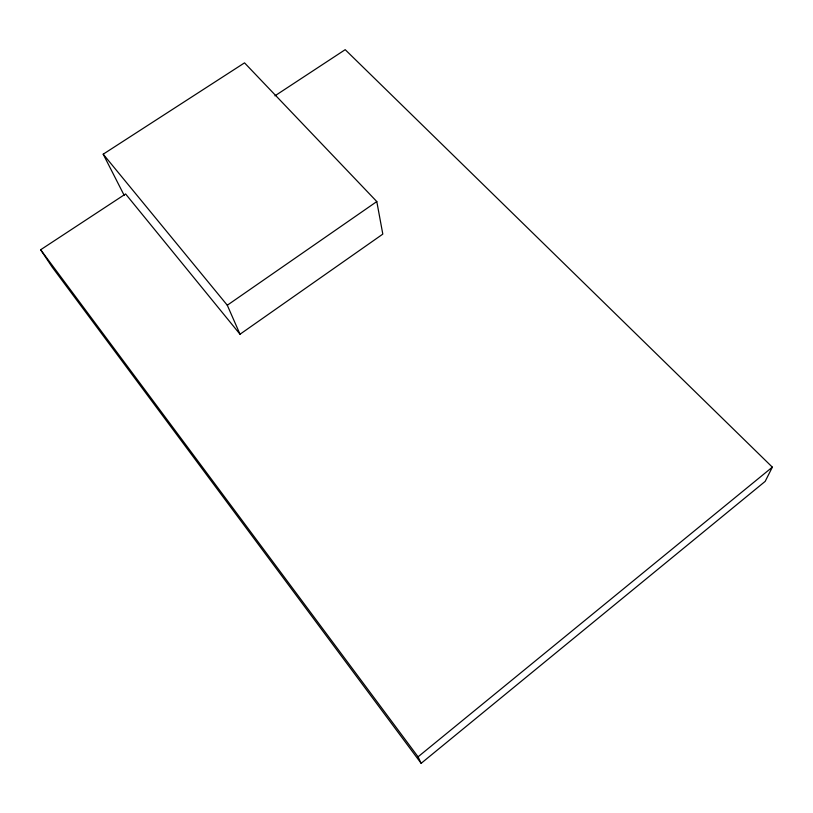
<?xml version="1.0" encoding="UTF-8"?>
<svg xmlns="http://www.w3.org/2000/svg" width="813" height="813" viewBox="0 0 813 813"><rect width="100%" height="100%" fill="white"/><g stroke="black" fill="none" stroke-linecap="round" stroke-linejoin="round"><path stroke-width="1.22" d="M274.926 95.843L345.2 49.674L772.35 467.15L765.175 481.387L421.144 763.326L52.164 267.091L40.65 249.754L125.588 193.951L240.018 334.234L382.811 234.114L376.795 201.563L244.53 62.865L103.2 154.185L124.237 195.466M421.144 763.326L418.065 756.822L772.35 467.15M240.018 334.234L227.294 305.231L376.795 201.563M103.2 154.185L227.294 305.231M40.65 249.754L418.065 756.822"/></g></svg>
